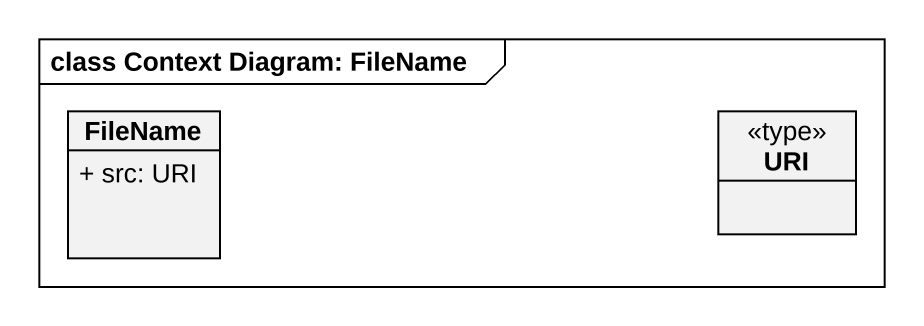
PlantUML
@startuml
mainframe class Context Diagram: FileName
hide circle
hide empty members
skinparam classAttributeIconSize 0
class FileName {
  + src: URI
}
class URI <<type>>
@enduml
